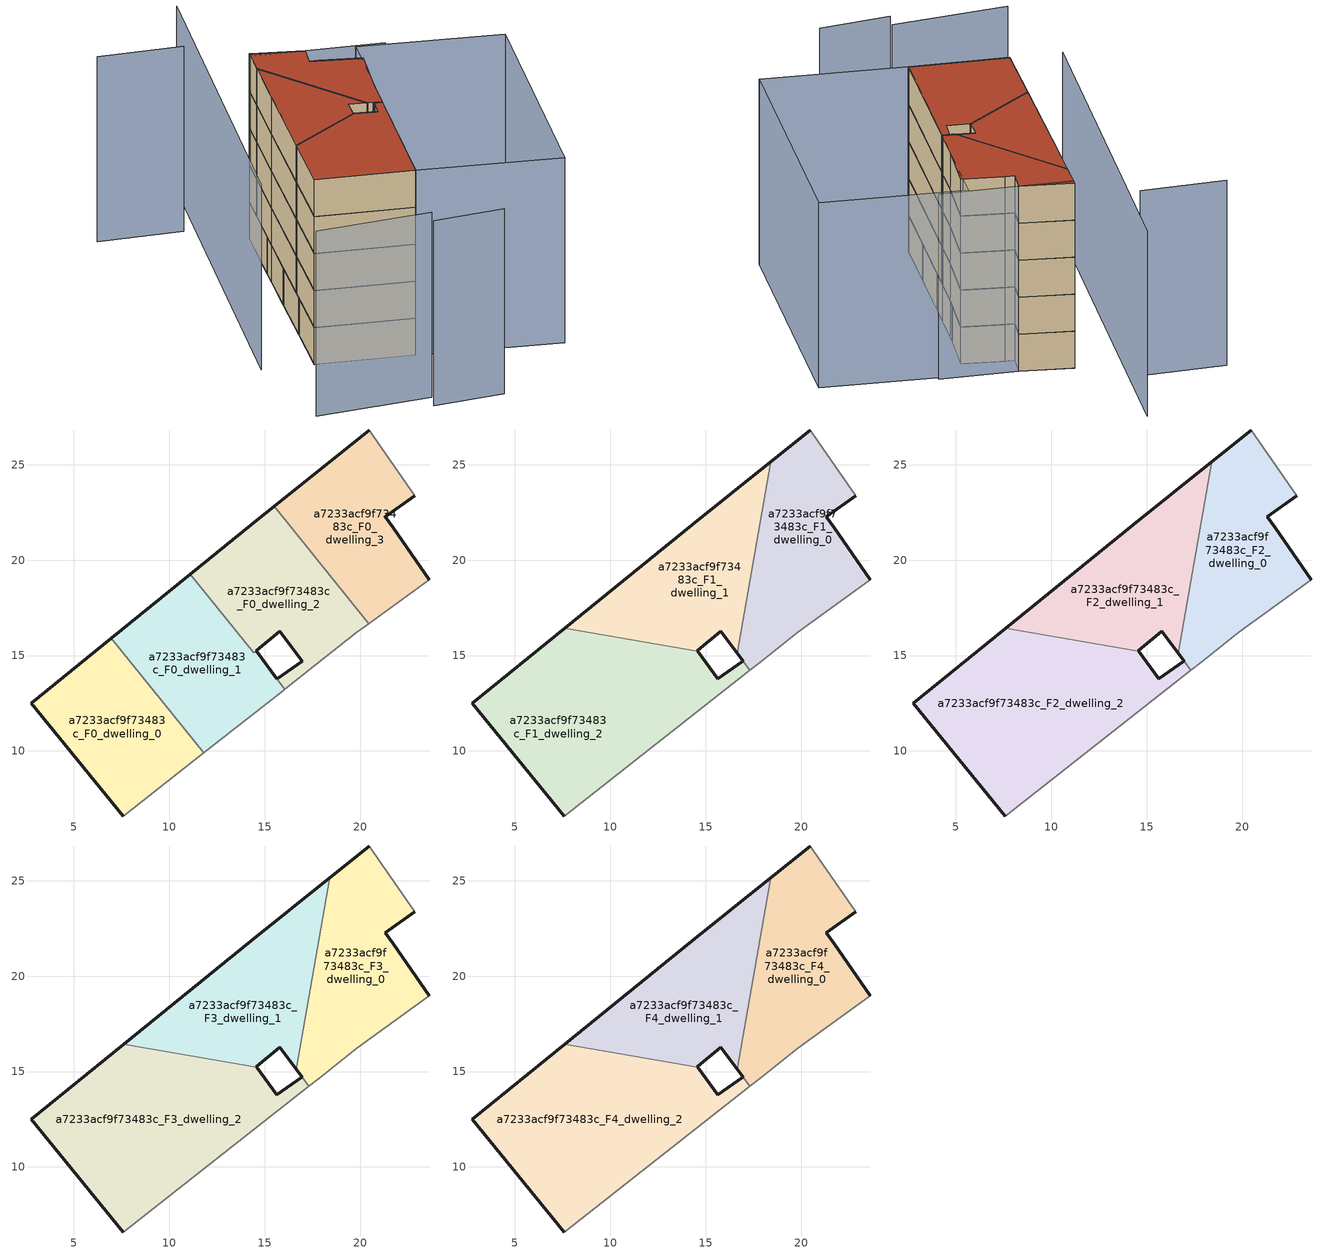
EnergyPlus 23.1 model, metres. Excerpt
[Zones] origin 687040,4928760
a7233acf9f73483c_F0_dwelling_0
 floor ground (EU_floor_Construction): 11.81,9.91 6.97,15.91 2.78,12.51 7.59,6.59 z0
 wall outside (EU_wall_Construction): 7.59,6.59 2.78,12.51 6.97,15.91 z0:3
 wall to a7233acf9f73483c_F0_dwelling_1 (EU_wall_Construction): 6.97,15.91 11.81,9.91 z0:3
 wall adiabatic (EU_wall_Construction): 11.81,9.91 7.59,6.59 z0:3
a7233acf9f73483c_F0_dwelling_1
 floor ground (EU_floor_Construction): 16,13.2 16.05,13.23 14.55,15.25 14.42,15.15 11.11,19.26 6.97,15.91 11.81,9.91 z0
 wall outside (EU_wall_Construction): 6.97,15.91 11.11,19.26 / 14.55,15.25 15.64,13.78 z0:3
 wall adiabatic (EU_wall_Construction): 16.05,13.23 16,13.2 11.81,9.91 z0:3
 wall to a7233acf9f73483c_F0_dwelling_2 (EU_wall_Construction): 14.42,15.15 14.55,15.25 / 11.11,19.26 14.42,15.16 / 15.64,13.78 16.05,13.23 z0:3
a7233acf9f73483c_F0_dwelling_2
 floor ground (EU_floor_Construction): 19.83,16.21 20.46,16.67 15.51,22.82 14.3,21.84 11.11,19.26 14.42,15.15 14.55,15.26 15.79,16.26 16.96,14.71 15.65,13.78 16.05,13.24 17.7,14.53 z0
 wall outside (EU_wall_Construction): 11.11,19.26 14.3,21.84 15.51,22.82 / 15.65,13.78 16.96,14.71 15.79,16.26 14.55,15.26 z0:3; 14.55,15.25,3 14.55,15.26,0 14.55,15.25,0
 wall to a7233acf9f73483c_F0_dwelling_3 (EU_wall_Construction): 15.51,22.82 20.46,16.67 z0:3
 wall adiabatic (EU_wall_Construction): 20.46,16.67 19.83,16.21 17.7,14.53 16.05,13.24 z0:3; 16.05,13.23,3 16.05,13.24,0 16.05,13.23,0
a7233acf9f73483c_F0_dwelling_3
 floor ground (EU_floor_Construction): 23.61,18.96 21.73,21.69 21.32,22.28 22.85,23.37 20.47,26.82 15.51,22.82 20.46,16.67 z0
 wall outside (EU_wall_Construction): 15.51,22.82 20.47,26.82 / 22.85,23.37 21.32,22.28 21.73,21.69 23.61,18.96 z0:3
 wall adiabatic (EU_wall_Construction): 23.61,18.96 20.46,16.67 / 20.47,26.82 22.85,23.37 z0:3
a7233acf9f73483c_F1_dwelling_0
 floor to a7233acf9f73483c_F0_dwelling_3 (EU_floor_Construction): 23.61,18.96 21.73,21.69 21.32,22.28 22.85,23.37 20.47,26.82 18.41,25.16 17.56,20.28 20.46,16.67 z3
 floor to a7233acf9f73483c_F0_dwelling_2 (EU_floor_Construction): 19.83,16.21 20.46,16.67 17.56,20.28 16.65,15.12 16.88,14.82 17.32,14.23 17.7,14.53 z3
 wall outside (EU_wall_Construction): 18.41,25.16 20.47,26.82 / 22.85,23.37 21.32,22.28 21.73,21.69 23.61,18.96 / 16.96,14.71 16.88,14.82 16.65,15.12 z3:6
 wall to a7233acf9f73483c_F1_dwelling_1 (EU_wall_Construction): 16.65,15.12 18.41,25.16 z3:6
 wall adiabatic (EU_wall_Construction): 20.47,26.82 22.85,23.37 / 23.61,18.96 19.83,16.21 17.85,14.65 17.32,14.23 z3:6
 wall to a7233acf9f73483c_F1_dwelling_2 (EU_wall_Construction): 17.32,14.23 16.96,14.71 z3:6
a7233acf9f73483c_F1_dwelling_1
 floor to a7233acf9f73483c_F0_dwelling_2 (EU_floor_Construction): 16.65,15.12 17.56,20.28 15.51,22.82 14.3,21.84 11.11,19.26 14.33,15.26 14.52,15.23 14.55,15.25 15.79,16.26 z3
 floor to a7233acf9f73483c_F0_dwelling_3 (EU_floor_Construction): 17.56,20.28 18.41,25.16 15.51,22.82 z3
 floor to a7233acf9f73483c_F0_dwelling_1 (EU_floor_Construction): 14.33,15.26 11.11,19.26 7.63,16.44 z3
 wall outside (EU_wall_Construction): 7.62,16.44 14.3,21.84 18.41,25.16 / 16.65,15.12 15.79,16.26 14.55,15.25 14.57,15.22 z3:6
 wall to a7233acf9f73483c_F1_dwelling_2 (EU_wall_Construction): 14.57,15.22 7.62,16.44 z3:6
a7233acf9f73483c_F1_dwelling_2
 floor to a7233acf9f73483c_F0_dwelling_0 (EU_floor_Construction): 11.81,9.91 6.97,15.91 2.78,12.51 7.59,6.59 z3
 floor to a7233acf9f73483c_F0_dwelling_1 (EU_floor_Construction): 16,13.2 16.05,13.23 14.57,15.22 14.52,15.23 14.42,15.15 14.33,15.26 7.63,16.44 6.97,15.91 11.81,9.91 z3
 floor to a7233acf9f73483c_F0_dwelling_2 (EU_floor_Construction): 17.32,14.23 16.95,14.71 15.65,13.78 16.05,13.23 z3
 wall outside (EU_wall_Construction): 7.59,6.59 2.78,12.51 7.62,16.44 / 14.57,15.22 15.64,13.78 16.95,14.71 z3:6
 wall adiabatic (EU_wall_Construction): 17.31,14.23 7.59,6.59 z3:6; 17.31,14.23,6 17.32,14.23,3 17.31,14.23,3
a7233acf9f73483c_F2_dwelling_0
 floor to a7233acf9f73483c_F1_dwelling_0 (EU_floor_Construction): 19.83,16.21 23.61,18.96 21.73,21.69 21.32,22.28 22.85,23.37 20.47,26.82 18.41,25.16 16.65,15.12 16.88,14.82 17.32,14.23 17.85,14.65 z6
 wall outside (EU_wall_Construction): 18.41,25.16 20.47,26.82 / 22.85,23.37 21.32,22.28 21.73,21.69 23.61,18.96 / 16.96,14.71 16.88,14.82 16.65,15.12 z6:9
 wall to a7233acf9f73483c_F2_dwelling_1 (EU_wall_Construction): 16.65,15.12 18.41,25.16 z6:9
 wall adiabatic (EU_wall_Construction): 20.47,26.82 22.85,23.37 / 23.61,18.96 19.83,16.21 17.85,14.65 17.32,14.23 z6:9
 wall to a7233acf9f73483c_F2_dwelling_2 (EU_wall_Construction): 17.32,14.23 16.96,14.71 z6:9
a7233acf9f73483c_F2_dwelling_1
 floor to a7233acf9f73483c_F1_dwelling_1 (EU_floor_Construction): 16.65,15.12 18.41,25.16 14.3,21.84 7.62,16.44 14.57,15.22 14.55,15.25 15.79,16.26 z6
 wall outside (EU_wall_Construction): 7.62,16.44 14.3,21.84 18.41,25.16 / 16.65,15.12 15.79,16.26 14.55,15.25 14.57,15.22 z6:9
 wall to a7233acf9f73483c_F2_dwelling_2 (EU_wall_Construction): 14.57,15.22 7.62,16.44 z6:9
a7233acf9f73483c_F2_dwelling_2
 floor to a7233acf9f73483c_F1_dwelling_2 (EU_floor_Construction): 15.64,13.78 14.57,15.22 7.62,16.44 2.78,12.51 7.59,6.59 17.32,14.23 16.95,14.71 z6
 wall outside (EU_wall_Construction): 7.59,6.59 2.78,12.51 7.62,16.44 / 14.57,15.22 15.64,13.78 16.95,14.71 z6:9
 wall adiabatic (EU_wall_Construction): 17.31,14.23 7.59,6.59 z6:9; 17.31,14.23,9 17.32,14.23,6 17.31,14.23,6
a7233acf9f73483c_F3_dwelling_0
 floor to a7233acf9f73483c_F2_dwelling_0 (EU_floor_Construction): 19.83,16.21 23.61,18.96 21.73,21.69 21.32,22.28 22.85,23.37 20.47,26.82 18.41,25.16 16.65,15.12 16.88,14.82 17.32,14.23 17.85,14.65 z9
 wall outside (EU_wall_Construction): 18.41,25.16 20.47,26.82 / 22.85,23.37 21.32,22.28 21.73,21.69 23.61,18.96 / 16.96,14.71 16.88,14.82 16.65,15.12 z9:12
 wall to a7233acf9f73483c_F3_dwelling_1 (EU_wall_Construction): 16.65,15.12 18.41,25.16 z9:12
 wall adiabatic (EU_wall_Construction): 20.47,26.82 22.85,23.37 / 23.61,18.96 19.83,16.21 17.85,14.65 17.32,14.23 z9:12
 wall to a7233acf9f73483c_F3_dwelling_2 (EU_wall_Construction): 17.32,14.23 16.96,14.71 z9:12
a7233acf9f73483c_F3_dwelling_1
 floor to a7233acf9f73483c_F2_dwelling_1 (EU_floor_Construction): 16.65,15.12 18.41,25.16 14.3,21.84 7.62,16.44 14.57,15.22 14.55,15.25 15.79,16.26 z9
 wall outside (EU_wall_Construction): 7.62,16.44 14.3,21.84 18.41,25.16 / 16.65,15.12 15.79,16.26 14.55,15.25 14.57,15.22 z9:12
 wall to a7233acf9f73483c_F3_dwelling_2 (EU_wall_Construction): 14.57,15.22 7.62,16.44 z9:12
a7233acf9f73483c_F3_dwelling_2
 floor to a7233acf9f73483c_F2_dwelling_2 (EU_floor_Construction): 15.64,13.78 14.57,15.22 7.62,16.44 2.78,12.51 7.59,6.59 17.32,14.23 16.95,14.71 z9
 wall outside (EU_wall_Construction): 7.59,6.59 2.78,12.51 7.62,16.44 / 14.57,15.22 15.64,13.78 16.95,14.71 z9:12
 wall adiabatic (EU_wall_Construction): 17.31,14.23 7.59,6.59 z9:12; 17.31,14.23,12 17.32,14.23,9 17.31,14.23,9
a7233acf9f73483c_F4_dwelling_0
 floor to a7233acf9f73483c_F3_dwelling_0 (EU_floor_Construction): 19.83,16.21 23.61,18.96 21.73,21.69 21.32,22.28 22.85,23.37 20.47,26.82 18.41,25.16 16.65,15.12 16.88,14.82 17.32,14.23 17.85,14.65 z12
 wall outside (EU_wall_Construction): 18.41,25.16 20.47,26.82 / 22.85,23.37 21.32,22.28 21.73,21.69 23.61,18.96 / 16.96,14.71 16.88,14.82 16.65,15.12 z12:15
 wall to a7233acf9f73483c_F4_dwelling_1 (EU_wall_Construction): 16.65,15.12 18.41,25.16 z12:15
 wall adiabatic (EU_wall_Construction): 20.47,26.82 22.85,23.37 / 23.61,18.96 19.83,16.21 17.85,14.65 17.32,14.23 z12:15
 wall to a7233acf9f73483c_F4_dwelling_2 (EU_wall_Construction): 17.32,14.23 16.96,14.71 z12:15
 roof outside (EU_roof_Construction): 20.47,26.82 22.85,23.37 21.32,22.28 21.73,21.69 23.61,18.96 19.83,16.21 17.85,14.65 17.32,14.23 16.88,14.82 16.65,15.12 18.41,25.16 z15
a7233acf9f73483c_F4_dwelling_1
 floor to a7233acf9f73483c_F3_dwelling_1 (EU_floor_Construction): 16.65,15.12 18.41,25.16 14.3,21.84 7.62,16.44 14.57,15.22 14.55,15.25 15.79,16.26 z12
 wall outside (EU_wall_Construction): 7.62,16.44 14.3,21.84 18.41,25.16 / 16.65,15.12 15.79,16.26 14.55,15.25 14.57,15.22 z12:15
 wall to a7233acf9f73483c_F4_dwelling_2 (EU_wall_Construction): 14.57,15.22 7.62,16.44 z12:15
 roof outside (EU_roof_Construction): 18.41,25.16 16.65,15.12 15.79,16.26 14.55,15.25 14.57,15.22 7.62,16.44 14.3,21.84 z15
a7233acf9f73483c_F4_dwelling_2
 floor to a7233acf9f73483c_F3_dwelling_2 (EU_floor_Construction): 15.64,13.78 14.57,15.22 7.62,16.44 2.78,12.51 7.59,6.59 17.32,14.23 16.95,14.71 z12
 wall outside (EU_wall_Construction): 7.59,6.59 2.78,12.51 7.62,16.44 / 14.57,15.22 15.64,13.78 16.95,14.71 z12:15
 wall adiabatic (EU_wall_Construction): 17.31,14.23 7.59,6.59 z12:15; 17.31,14.23,15 17.32,14.23,12 17.31,14.23,12
 roof outside (EU_roof_Construction): 16.95,14.71 17.31,14.23 7.59,6.59 2.78,12.51 7.62,16.44 14.57,15.22 15.64,13.78 z15
shading: 0.25,1.39 4.45,-2.3 / -5.27,8.34 1.53,2.21 / 25.63,35.36 0.17,15.6 / 26.75,18.73 20.17,26.56 / 19.5,31.71 14.98,36.59 / 32.08,11.53 14.52,-2.24 / 14.52,-2.24 7.59,6.61 / 7.59,6.61 25.14,20.37 / 25.14,20.37 32.08,11.53 z0:15
[Building]
EU S2 Campaign: North Axis=0; Terrain=City; Solar Distribution=FullExterior
[Site:Location]
Bologna: Latitude=44.5; Longitude=11.25; Time Zone=1; Elevation=37
[SizingPeriod:WeatherFileDays]
AnnualSizingPeriod: Begin Month=1; Begin Day of Month=1; End Month=12; End Day of Month=31; Day of Week for Start Day=Monday; Use Weather File Daylight Saving Period=No; Use Weather File Rain and Snow Indicators=No
[MATERIAL]
EU_InternalMass_Material: Roughness=MediumRough; Thickness=0.1; Conductivity=1; Density=1800; Specific Heat=900; Thermal Absorptance=0.9; Solar Absorptance=0.7; Visible Absorptance=0.7
[MATERIAL:NOMASS] Roughness=MediumRough; Thermal Absorptance=0.9; Solar Absorptance=0.7; Visible Absorptance=0.7
Name | Thermal Resistance
EU_wall_NoMass | 0.905828
EU_roof_NoMass | 0.37593
EU_floor_NoMass | 0.67114
[CONSTRUCTION]
EU_wall_Construction: EU_wall_NoMass
EU_roof_Construction: EU_roof_NoMass
EU_floor_Construction: EU_floor_NoMass
EU_InternalMass_Construction: EU_InternalMass_Material
[ZONE] Type=1; Multiplier=1; Ceiling Height=autocalculate; Floor Area=autocalculate; Part of Total Floor Area=Yes
Name | Volume
a7233acf9f73483c_F0_dwelling_0 | 123.871
a7233acf9f73483c_F1_dwelling_0; a7233acf9f73483c_F2_dwelling_0; a7233acf9f73483c_F3_dwelling_0; a7233acf9f73483c_F4_dwelling_0 | 139.539
a7233acf9f73483c_F0_dwelling_1 | 124.73
a7233acf9f73483c_F1_dwelling_1; a7233acf9f73483c_F2_dwelling_1; a7233acf9f73483c_F3_dwelling_1; a7233acf9f73483c_F4_dwelling_1 | 138.803
a7233acf9f73483c_F0_dwelling_2 | 123.022
a7233acf9f73483c_F1_dwelling_2; a7233acf9f73483c_F2_dwelling_2; a7233acf9f73483c_F3_dwelling_2; a7233acf9f73483c_F4_dwelling_2 | 217.173
a7233acf9f73483c_F0_dwelling_3 | 123.872
[INTERNALMASS] Construction=EU_InternalMass_Construction
Name | Zone or ZoneList | Surface Area
a7233acf9f73483c_F0_dwelling_0_EU_InternalMass | a7233acf9f73483c_F0_dwelling_0 | 41.2905
a7233acf9f73483c_F0_dwelling_1_EU_InternalMass | a7233acf9f73483c_F0_dwelling_1 | 41.5763
a7233acf9f73483c_F0_dwelling_2_EU_InternalMass | a7233acf9f73483c_F0_dwelling_2 | 41.0127
a7233acf9f73483c_F0_dwelling_3_EU_InternalMass | a7233acf9f73483c_F0_dwelling_3 | 41.291
a7233acf9f73483c_F1_dwelling_0_EU_InternalMass | a7233acf9f73483c_F1_dwelling_0 | 46.5119
a7233acf9f73483c_F1_dwelling_1_EU_InternalMass | a7233acf9f73483c_F1_dwelling_1 | 46.2656
a7233acf9f73483c_F1_dwelling_2_EU_InternalMass | a7233acf9f73483c_F1_dwelling_2 | 72.3919
a7233acf9f73483c_F2_dwelling_0_EU_InternalMass | a7233acf9f73483c_F2_dwelling_0 | 46.5119
a7233acf9f73483c_F2_dwelling_1_EU_InternalMass | a7233acf9f73483c_F2_dwelling_1 | 46.2656
a7233acf9f73483c_F2_dwelling_2_EU_InternalMass | a7233acf9f73483c_F2_dwelling_2 | 72.3919
a7233acf9f73483c_F3_dwelling_0_EU_InternalMass | a7233acf9f73483c_F3_dwelling_0 | 46.5119
a7233acf9f73483c_F3_dwelling_1_EU_InternalMass | a7233acf9f73483c_F3_dwelling_1 | 46.2656
a7233acf9f73483c_F3_dwelling_2_EU_InternalMass | a7233acf9f73483c_F3_dwelling_2 | 72.3919
a7233acf9f73483c_F4_dwelling_0_EU_InternalMass | a7233acf9f73483c_F4_dwelling_0 | 46.5119
a7233acf9f73483c_F4_dwelling_1_EU_InternalMass | a7233acf9f73483c_F4_dwelling_1 | 46.2656
a7233acf9f73483c_F4_dwelling_2_EU_InternalMass | a7233acf9f73483c_F4_dwelling_2 | 72.3919
[OTHEREQUIPMENT] Fuel Type=Electricity; Design Level Calculation Method=Watts/Area; Power per Zone Floor Area=1; Fraction Latent=0; Fraction Radiant=0; Fraction Lost=0; Carbon Dioxide Generation Rate=0; EndUse Subcategory=EU_Step8_InternalGains
Name | Zone or ZoneList or Space or SpaceList | Schedule
EU_Step8_InternalGain_a7233acf9f73483c_F0_dwelling_0_f000 | a7233acf9f73483c_F0_dwelling_0 | EU_Step8_GainSchedule_a7233acf9f73483c_F0_dwelling_0_f000
EU_Step8_InternalGain_a7233acf9f73483c_F0_dwelling_1_f000 | a7233acf9f73483c_F0_dwelling_1 | EU_Step8_GainSchedule_a7233acf9f73483c_F0_dwelling_1_f000
EU_Step8_InternalGain_a7233acf9f73483c_F0_dwelling_2_f000 | a7233acf9f73483c_F0_dwelling_2 | EU_Step8_GainSchedule_a7233acf9f73483c_F0_dwelling_2_f000
EU_Step8_InternalGain_a7233acf9f73483c_F0_dwelling_3_f000 | a7233acf9f73483c_F0_dwelling_3 | EU_Step8_GainSchedule_a7233acf9f73483c_F0_dwelling_3_f000
EU_Step8_InternalGain_a7233acf9f73483c_F1_dwelling_0_f000 | a7233acf9f73483c_F1_dwelling_0 | EU_Step8_GainSchedule_a7233acf9f73483c_F1_dwelling_0_f000
EU_Step8_InternalGain_a7233acf9f73483c_F1_dwelling_1_f000 | a7233acf9f73483c_F1_dwelling_1 | EU_Step8_GainSchedule_a7233acf9f73483c_F1_dwelling_1_f000
EU_Step8_InternalGain_a7233acf9f73483c_F1_dwelling_2_f000 | a7233acf9f73483c_F1_dwelling_2 | EU_Step8_GainSchedule_a7233acf9f73483c_F1_dwelling_2_f000
EU_Step8_InternalGain_a7233acf9f73483c_F2_dwelling_0_f000 | a7233acf9f73483c_F2_dwelling_0 | EU_Step8_GainSchedule_a7233acf9f73483c_F2_dwelling_0_f000
EU_Step8_InternalGain_a7233acf9f73483c_F2_dwelling_1_f000 | a7233acf9f73483c_F2_dwelling_1 | EU_Step8_GainSchedule_a7233acf9f73483c_F2_dwelling_1_f000
EU_Step8_InternalGain_a7233acf9f73483c_F2_dwelling_2_f000 | a7233acf9f73483c_F2_dwelling_2 | EU_Step8_GainSchedule_a7233acf9f73483c_F2_dwelling_2_f000
EU_Step8_InternalGain_a7233acf9f73483c_F3_dwelling_0_f000 | a7233acf9f73483c_F3_dwelling_0 | EU_Step8_GainSchedule_a7233acf9f73483c_F3_dwelling_0_f000
EU_Step8_InternalGain_a7233acf9f73483c_F3_dwelling_1_f000 | a7233acf9f73483c_F3_dwelling_1 | EU_Step8_GainSchedule_a7233acf9f73483c_F3_dwelling_1_f000
EU_Step8_InternalGain_a7233acf9f73483c_F3_dwelling_2_f000 | a7233acf9f73483c_F3_dwelling_2 | EU_Step8_GainSchedule_a7233acf9f73483c_F3_dwelling_2_f000
EU_Step8_InternalGain_a7233acf9f73483c_F4_dwelling_0_f000 | a7233acf9f73483c_F4_dwelling_0 | EU_Step8_GainSchedule_a7233acf9f73483c_F4_dwelling_0_f000
EU_Step8_InternalGain_a7233acf9f73483c_F4_dwelling_1_f000 | a7233acf9f73483c_F4_dwelling_1 | EU_Step8_GainSchedule_a7233acf9f73483c_F4_dwelling_1_f000
EU_Step8_InternalGain_a7233acf9f73483c_F4_dwelling_2_f000 | a7233acf9f73483c_F4_dwelling_2 | EU_Step8_GainSchedule_a7233acf9f73483c_F4_dwelling_2_f000
[ZONEVENTILATION:DESIGNFLOWRATE] Schedule=EU_AlwaysOn; Design Flow Rate Calculation Method=AirChanges/Hour; Air Changes per Hour=0.73129; Ventilation Type=Natural; Fan Pressure Rise=0; Fan Total Efficiency=1; Constant Term Coefficient=1; Temperature Term Coefficient=0; Velocity Term Coefficient=0; Velocity Squared Term Coefficient=0; Minimum Indoor Temperature=-100; Maximum Indoor Temperature=100; Delta Temperature=-100; Minimum Outdoor Temperature=-100; Maximum Outdoor Temperature=100; Maximum Wind Speed=40
Name | Zone or ZoneList or Space or SpaceList
EU_ConstantAir_a7233acf9f73483c_F0_dwelling_0 | a7233acf9f73483c_F0_dwelling_0
EU_ConstantAir_a7233acf9f73483c_F0_dwelling_1 | a7233acf9f73483c_F0_dwelling_1
EU_ConstantAir_a7233acf9f73483c_F0_dwelling_2 | a7233acf9f73483c_F0_dwelling_2
EU_ConstantAir_a7233acf9f73483c_F0_dwelling_3 | a7233acf9f73483c_F0_dwelling_3
EU_ConstantAir_a7233acf9f73483c_F1_dwelling_0 | a7233acf9f73483c_F1_dwelling_0
EU_ConstantAir_a7233acf9f73483c_F1_dwelling_1 | a7233acf9f73483c_F1_dwelling_1
EU_ConstantAir_a7233acf9f73483c_F1_dwelling_2 | a7233acf9f73483c_F1_dwelling_2
EU_ConstantAir_a7233acf9f73483c_F2_dwelling_0 | a7233acf9f73483c_F2_dwelling_0
EU_ConstantAir_a7233acf9f73483c_F2_dwelling_1 | a7233acf9f73483c_F2_dwelling_1
EU_ConstantAir_a7233acf9f73483c_F2_dwelling_2 | a7233acf9f73483c_F2_dwelling_2
EU_ConstantAir_a7233acf9f73483c_F3_dwelling_0 | a7233acf9f73483c_F3_dwelling_0
EU_ConstantAir_a7233acf9f73483c_F3_dwelling_1 | a7233acf9f73483c_F3_dwelling_1
EU_ConstantAir_a7233acf9f73483c_F3_dwelling_2 | a7233acf9f73483c_F3_dwelling_2
EU_ConstantAir_a7233acf9f73483c_F4_dwelling_0 | a7233acf9f73483c_F4_dwelling_0
EU_ConstantAir_a7233acf9f73483c_F4_dwelling_1 | a7233acf9f73483c_F4_dwelling_1
EU_ConstantAir_a7233acf9f73483c_F4_dwelling_2 | a7233acf9f73483c_F4_dwelling_2
[HVACTEMPLATE:THERMOSTAT] Constant Heating Setpoint=20; Constant Cooling Setpoint=50
EU_HeatOnly_a7233acf9f73483c_F0_dwelling_0; EU_HeatOnly_a7233acf9f73483c_F0_dwelling_1; EU_HeatOnly_a7233acf9f73483c_F0_dwelling_2; EU_HeatOnly_a7233acf9f73483c_F0_dwelling_3; EU_HeatOnly_a7233acf9f73483c_F1_dwelling_0; EU_HeatOnly_a7233acf9f73483c_F1_dwelling_1; EU_HeatOnly_a7233acf9f73483c_F1_dwelling_2; EU_HeatOnly_a7233acf9f73483c_F2_dwelling_0; EU_HeatOnly_a7233acf9f73483c_F2_dwelling_1; EU_HeatOnly_a7233acf9f73483c_F2_dwelling_2; EU_HeatOnly_a7233acf9f73483c_F3_dwelling_0; EU_HeatOnly_a7233acf9f73483c_F3_dwelling_1; EU_HeatOnly_a7233acf9f73483c_F3_dwelling_2; EU_HeatOnly_a7233acf9f73483c_F4_dwelling_0; EU_HeatOnly_a7233acf9f73483c_F4_dwelling_1; EU_HeatOnly_a7233acf9f73483c_F4_dwelling_2
[HVACTEMPLATE:ZONE:IDEALLOADSAIRSYSTEM] System Availability Schedule=EU_AlwaysOn; Maximum Heating Supply Air Temperature=50; Minimum Cooling Supply Air Temperature=13; Maximum Heating Supply Air Humidity Ratio=0.0156; Minimum Cooling Supply Air Humidity Ratio=0.0077; Heating Limit=NoLimit; Cooling Limit=NoLimit; Heating Availability Schedule=EU_AlwaysOn; Cooling Availability Schedule=EU_CoolingOff; Dehumidification Control Type=ConstantSensibleHeatRatio; Cooling Sensible Heat Ratio=0.7; Dehumidification Setpoint=60; Humidification Control Type=None; Humidification Setpoint=30; Outdoor Air Method=None; Outdoor Air Flow Rate per Person=0.00944; Outdoor Air Flow Rate per Zone Floor Area=0; Outdoor Air Flow Rate per Zone=0; Demand Controlled Ventilation Type=None; Outdoor Air Economizer Type=NoEconomizer; Heat Recovery Type=None; Sensible Heat Recovery Effectiveness=0.7; Latent Heat Recovery Effectiveness=0.65
Name | Template Thermostat
a7233acf9f73483c_F0_dwelling_0 | EU_HeatOnly_a7233acf9f73483c_F0_dwelling_0
a7233acf9f73483c_F0_dwelling_1 | EU_HeatOnly_a7233acf9f73483c_F0_dwelling_1
a7233acf9f73483c_F0_dwelling_2 | EU_HeatOnly_a7233acf9f73483c_F0_dwelling_2
a7233acf9f73483c_F0_dwelling_3 | EU_HeatOnly_a7233acf9f73483c_F0_dwelling_3
a7233acf9f73483c_F1_dwelling_0 | EU_HeatOnly_a7233acf9f73483c_F1_dwelling_0
a7233acf9f73483c_F1_dwelling_1 | EU_HeatOnly_a7233acf9f73483c_F1_dwelling_1
a7233acf9f73483c_F1_dwelling_2 | EU_HeatOnly_a7233acf9f73483c_F1_dwelling_2
a7233acf9f73483c_F2_dwelling_0 | EU_HeatOnly_a7233acf9f73483c_F2_dwelling_0
a7233acf9f73483c_F2_dwelling_1 | EU_HeatOnly_a7233acf9f73483c_F2_dwelling_1
a7233acf9f73483c_F2_dwelling_2 | EU_HeatOnly_a7233acf9f73483c_F2_dwelling_2
a7233acf9f73483c_F3_dwelling_0 | EU_HeatOnly_a7233acf9f73483c_F3_dwelling_0
a7233acf9f73483c_F3_dwelling_1 | EU_HeatOnly_a7233acf9f73483c_F3_dwelling_1
a7233acf9f73483c_F3_dwelling_2 | EU_HeatOnly_a7233acf9f73483c_F3_dwelling_2
a7233acf9f73483c_F4_dwelling_0 | EU_HeatOnly_a7233acf9f73483c_F4_dwelling_0
a7233acf9f73483c_F4_dwelling_1 | EU_HeatOnly_a7233acf9f73483c_F4_dwelling_1
a7233acf9f73483c_F4_dwelling_2 | EU_HeatOnly_a7233acf9f73483c_F4_dwelling_2
[SIZING:ZONE] Zone Cooling Design Supply Air Temperature Input Method=SupplyAirTemperature; Zone Cooling Design Supply Air Temperature=13; Zone Heating Design Supply Air Temperature Input Method=SupplyAirTemperature; Zone Heating Design Supply Air Temperature=50; Zone Cooling Design Supply Air Humidity Ratio=0.008; Zone Heating Design Supply Air Humidity Ratio=0.008; Cooling Design Air Flow Method=DesignDay; Cooling Design Air Flow Rate=0; Cooling Minimum Air Flow per Zone Floor Area=0.000762; Cooling Minimum Air Flow=0; Cooling Minimum Air Flow Fraction=0.2; Heating Design Air Flow Method=DesignDay; Heating Design Air Flow Rate=0; Heating Maximum Air Flow per Zone Floor Area=0.002032; Heating Maximum Air Flow=0.141576; Heating Maximum Air Flow Fraction=0.3; Account for Dedicated Outdoor Air System=No; Dedicated Outdoor Air System Control Strategy=NeutralSupplyAir; Dedicated Outdoor Air Low Setpoint Temperature for Design=autosize; Dedicated Outdoor Air High Setpoint Temperature for Design=autosize; Zone Load Sizing Method=Sensible Load Only No Latent Load; Zone Latent Cooling Design Supply Air Humidity Ratio Input Method=HumidityRatioDifference; Zone Cooling Design Supply Air Humidity Ratio Difference=0.005; Zone Latent Heating Design Supply Air Humidity Ratio Input Method=HumidityRatioDifference; Zone Humidification Design Supply Air Humidity Ratio Difference=0.005
a7233acf9f73483c_F0_dwelling_0; a7233acf9f73483c_F0_dwelling_1; a7233acf9f73483c_F0_dwelling_2; a7233acf9f73483c_F0_dwelling_3; a7233acf9f73483c_F1_dwelling_0; a7233acf9f73483c_F1_dwelling_1; a7233acf9f73483c_F1_dwelling_2; a7233acf9f73483c_F2_dwelling_0; a7233acf9f73483c_F2_dwelling_1; a7233acf9f73483c_F2_dwelling_2; a7233acf9f73483c_F3_dwelling_0; a7233acf9f73483c_F3_dwelling_1; a7233acf9f73483c_F3_dwelling_2; a7233acf9f73483c_F4_dwelling_0; a7233acf9f73483c_F4_dwelling_1; a7233acf9f73483c_F4_dwelling_2
[SCHEDULE:CONSTANT]
Name | Hourly Value
EU_AlwaysOn | 1
EU_CoolingOff | 0
[SCHEDULE:FILE] Column Number=1; Rows to Skip at Top=0; Number of Hours of Data=8760; Column Separator=Comma; Interpolate to Timestep=No; Minutes per Item=60; Adjust Schedule for Daylight Savings=Yes
Name | File
EU_Step8_GainSchedule_a7233acf9f73483c_F0_dwelling_0_f000 | ../../schedules/a7233acf9f73483c/a7233acf9f73483c_F0_dwelling_0_f000_gain.csv
EU_Step8_GainSchedule_a7233acf9f73483c_F0_dwelling_1_f000 | ../../schedules/a7233acf9f73483c/a7233acf9f73483c_F0_dwelling_1_f000_gain.csv
EU_Step8_GainSchedule_a7233acf9f73483c_F0_dwelling_2_f000 | ../../schedules/a7233acf9f73483c/a7233acf9f73483c_F0_dwelling_2_f000_gain.csv
EU_Step8_GainSchedule_a7233acf9f73483c_F0_dwelling_3_f000 | ../../schedules/a7233acf9f73483c/a7233acf9f73483c_F0_dwelling_3_f000_gain.csv
EU_Step8_GainSchedule_a7233acf9f73483c_F1_dwelling_0_f000 | ../../schedules/a7233acf9f73483c/a7233acf9f73483c_F1_dwelling_0_f000_gain.csv
EU_Step8_GainSchedule_a7233acf9f73483c_F1_dwelling_1_f000 | ../../schedules/a7233acf9f73483c/a7233acf9f73483c_F1_dwelling_1_f000_gain.csv
EU_Step8_GainSchedule_a7233acf9f73483c_F1_dwelling_2_f000 | ../../schedules/a7233acf9f73483c/a7233acf9f73483c_F1_dwelling_2_f000_gain.csv
EU_Step8_GainSchedule_a7233acf9f73483c_F2_dwelling_0_f000 | ../../schedules/a7233acf9f73483c/a7233acf9f73483c_F2_dwelling_0_f000_gain.csv
EU_Step8_GainSchedule_a7233acf9f73483c_F2_dwelling_1_f000 | ../../schedules/a7233acf9f73483c/a7233acf9f73483c_F2_dwelling_1_f000_gain.csv
EU_Step8_GainSchedule_a7233acf9f73483c_F2_dwelling_2_f000 | ../../schedules/a7233acf9f73483c/a7233acf9f73483c_F2_dwelling_2_f000_gain.csv
EU_Step8_GainSchedule_a7233acf9f73483c_F3_dwelling_0_f000 | ../../schedules/a7233acf9f73483c/a7233acf9f73483c_F3_dwelling_0_f000_gain.csv
EU_Step8_GainSchedule_a7233acf9f73483c_F3_dwelling_1_f000 | ../../schedules/a7233acf9f73483c/a7233acf9f73483c_F3_dwelling_1_f000_gain.csv
EU_Step8_GainSchedule_a7233acf9f73483c_F3_dwelling_2_f000 | ../../schedules/a7233acf9f73483c/a7233acf9f73483c_F3_dwelling_2_f000_gain.csv
EU_Step8_GainSchedule_a7233acf9f73483c_F4_dwelling_0_f000 | ../../schedules/a7233acf9f73483c/a7233acf9f73483c_F4_dwelling_0_f000_gain.csv
EU_Step8_GainSchedule_a7233acf9f73483c_F4_dwelling_1_f000 | ../../schedules/a7233acf9f73483c/a7233acf9f73483c_F4_dwelling_1_f000_gain.csv
EU_Step8_GainSchedule_a7233acf9f73483c_F4_dwelling_2_f000 | ../../schedules/a7233acf9f73483c/a7233acf9f73483c_F4_dwelling_2_f000_gain.csv
